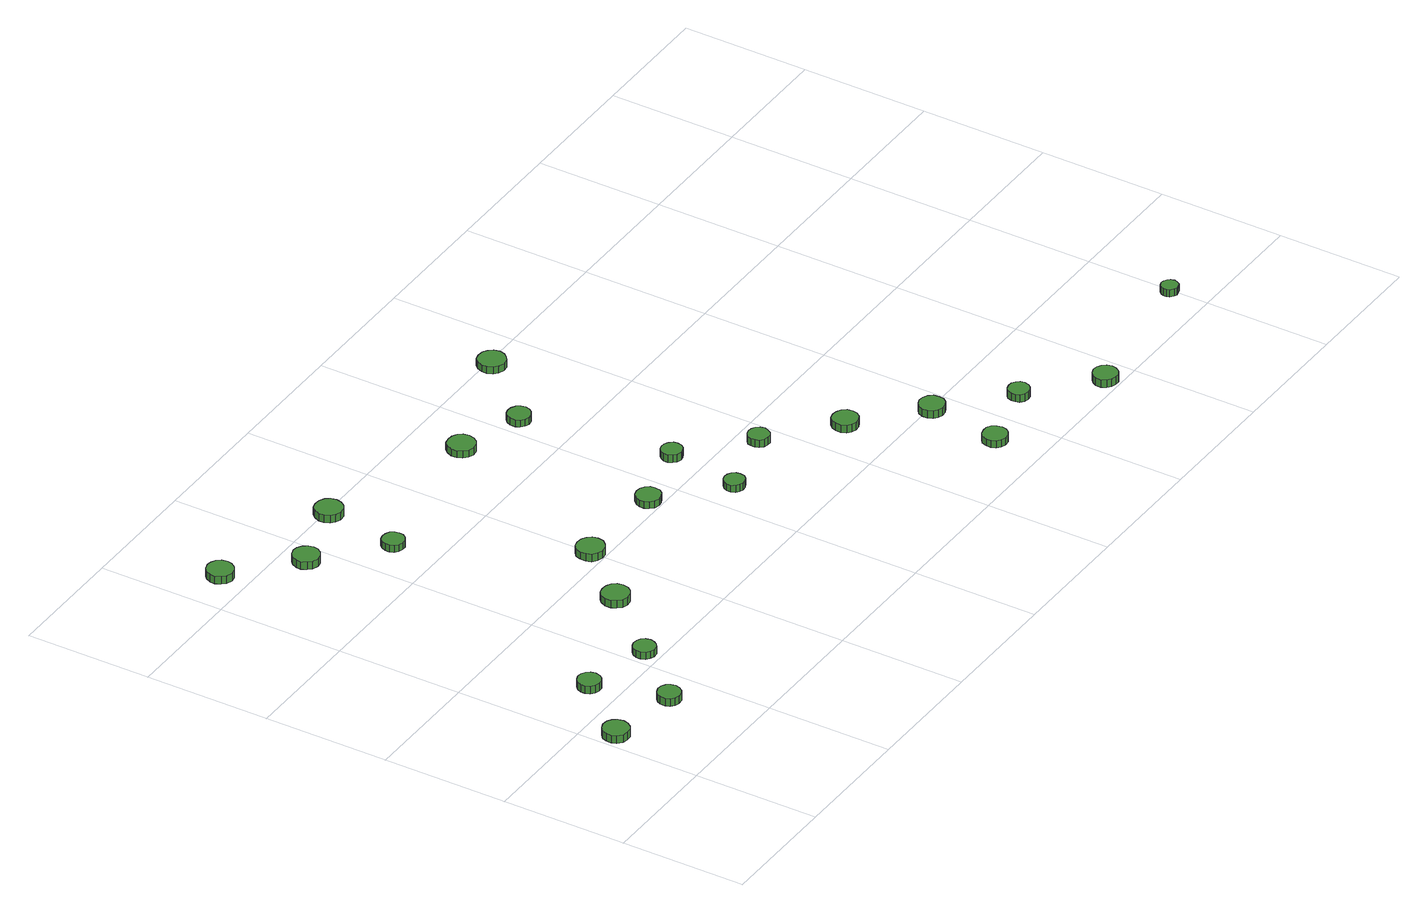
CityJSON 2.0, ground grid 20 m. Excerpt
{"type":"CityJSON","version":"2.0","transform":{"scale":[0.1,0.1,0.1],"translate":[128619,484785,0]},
"CityObjects":{
"tree1":{"type":"SolitaryVegetationObject","attributes":{"function":"something"},"geometry":[{"type":"MultiSurface","lod":"1","boundaries":[[[0,1,2,3,4,5,6,7,8,9,10,11,12,13,14]],[[15,16,17,18,19,20,21,22,23,24,25,26,27,28,29]],[[0,29,28,1]],[[1,28,27,2]],[[2,27,26,3]],[[3,26,25,4]],[[4,25,24,5]],[[5,24,23,6]],[[6,23,22,7]],[[7,22,21,8]],[[8,21,20,9]],[[9,20,19,10]],[[10,19,18,11]],[[11,18,17,12]],[[12,17,16,13]],[[13,16,15,14]],[[14,15,29,0]]]}]},
"tree2":{"type":"SolitaryVegetationObject","attributes":{"function":"something"},"geometry":[{"type":"MultiSurface","lod":"1","boundaries":[[[30,31,32,33,34,35,36,37,38,39,40,41,42,43,44]],[[45,46,47,48,49,50,51,52,53,54,55,56,57,58,59]],[[30,59,58,31]],[[31,58,57,32]],[[32,57,56,33]],[[33,56,55,34]],[[34,55,54,35]],[[35,54,53,36]],[[36,53,52,37]],[[37,52,51,38]],[[38,51,50,39]],[[39,50,49,40]],[[40,49,48,41]],[[41,48,47,42]],[[42,47,46,43]],[[43,46,45,44]],[[44,45,59,30]]]}]},
"tree3":{"type":"SolitaryVegetationObject","attributes":{"function":"something"},"geometry":[{"type":"MultiSurface","lod":"1","boundaries":[[[60,61,62,63,64,65,66,67,68,69,70,71,72,73,74]],[[75,76,77,78,79,80,81,82,83,84,85,86,87,88,89]],[[60,89,88,61]],[[61,88,87,62]],[[62,87,86,63]],[[63,86,85,64]],[[64,85,84,65]],[[65,84,83,66]],[[66,83,82,67]],[[67,82,81,68]],[[68,81,80,69]],[[69,80,79,70]],[[70,79,78,71]],[[71,78,77,72]],[[72,77,76,73]],[[73,76,75,74]],[[74,75,89,60]]]}]},
"tree4":{"type":"SolitaryVegetationObject","attributes":{"function":"something"},"geometry":[{"type":"MultiSurface","lod":"1","boundaries":[[[90,91,92,93,94,95,96,97,98,99,100,101,102,103,104]],[[105,106,107,108,109,110,111,112,113,114,115,116,117,118,119]],[[90,119,118,91]],[[91,118,117,92]],[[92,117,116,93]],[[93,116,115,94]],[[94,115,114,95]],[[95,114,113,96]],[[96,113,112,97]],[[97,112,111,98]],[[98,111,110,99]],[[99,110,109,100]],[[100,109,108,101]],[[101,108,107,102]],[[102,107,106,103]],[[103,106,105,104]],[[104,105,119,90]]]}]},
"tree5":{"type":"SolitaryVegetationObject","attributes":{"function":"something"},"geometry":[{"type":"MultiSurface","lod":"1","boundaries":[[[120,121,122,123,124,125,126,127,128,129,130,131,132,133,134]],[[135,136,137,138,139,140,141,142,143,144,145,146,147,148,149]],[[120,149,148,121]],[[121,148,147,122]],[[122,147,146,123]],[[123,146,145,124]],[[124,145,144,125]],[[125,144,143,126]],[[126,143,142,127]],[[127,142,141,128]],[[128,141,140,129]],[[129,140,139,130]],[[130,139,138,131]],[[131,138,137,132]],[[132,137,136,133]],[[133,136,135,134]],[[134,135,149,120]]]}]},
"tree6":{"type":"SolitaryVegetationObject","attributes":{"function":"something"},"geometry":[{"type":"MultiSurface","lod":"1","boundaries":[[[150,151,152,153,154,155,156,157,158,159,160,161,162,163,164]],[[165,166,167,168,169,170,171,172,173,174,175,176,177,178,179]],[[150,179,178,151]],[[151,178,177,152]],[[152,177,176,153]],[[153,176,175,154]],[[154,175,174,155]],[[155,174,173,156]],[[156,173,172,157]],[[157,172,171,158]],[[158,171,170,159]],[[159,170,169,160]],[[160,169,168,161]],[[161,168,167,162]],[[162,167,166,163]],[[163,166,165,164]],[[164,165,179,150]]]}]},
"tree7":{"type":"SolitaryVegetationObject","attributes":{"function":"something"},"geometry":[{"type":"MultiSurface","lod":"1","boundaries":[[[180,181,182,183,184,185,186,187,188,189,190,191,192,193,194]],[[195,196,197,198,199,200,201,202,203,204,205,206,207,208,209]],[[180,209,208,181]],[[181,208,207,182]],[[182,207,206,183]],[[183,206,205,184]],[[184,205,204,185]],[[185,204,203,186]],[[186,203,202,187]],[[187,202,201,188]],[[188,201,200,189]],[[189,200,199,190]],[[190,199,198,191]],[[191,198,197,192]],[[192,197,196,193]],[[193,196,195,194]],[[194,195,209,180]]]}]},
"tree8":{"type":"SolitaryVegetationObject","attributes":{"function":"something"},"geometry":[{"type":"MultiSurface","lod":"1","boundaries":[[[210,211,212,213,214,215,216,217,218,219,220,221,222,223,224]],[[225,226,227,228,229,230,231,232,233,234,235,236,237,238,239]],[[210,239,238,211]],[[211,238,237,212]],[[212,237,236,213]],[[213,236,235,214]],[[214,235,234,215]],[[215,234,233,216]],[[216,233,232,217]],[[217,232,231,218]],[[218,231,230,219]],[[219,230,229,220]],[[220,229,228,221]],[[221,228,227,222]],[[222,227,226,223]],[[223,226,225,224]],[[224,225,239,210]]]}]},
"tree9":{"type":"SolitaryVegetationObject","attributes":{"function":"something"},"geometry":[{"type":"MultiSurface","lod":"1","boundaries":[[[240,241,242,243,244,245,246,247,248,249,250,251,252,253,254]],[[255,256,257,258,259,260,261,262,263,264,265,266,267,268,269]],[[240,269,268,241]],[[241,268,267,242]],[[242,267,266,243]],[[243,266,265,244]],[[244,265,264,245]],[[245,264,263,246]],[[246,263,262,247]],[[247,262,261,248]],[[248,261,260,249]],[[249,260,259,250]],[[250,259,258,251]],[[251,258,257,252]],[[252,257,256,253]],[[253,256,255,254]],[[254,255,269,240]]]}]},
"tree10":{"type":"SolitaryVegetationObject","attributes":{"function":"something"},"geometry":[{"type":"MultiSurface","lod":"1","boundaries":[[[270,271,272,273,274,275,276,277,278,279,280,281,282,283,284]],[[285,286,287,288,289,290,291,292,293,294,295,296,297,298,299]],[[270,299,298,271]],[[271,298,297,272]],[[272,297,296,273]],[[273,296,295,274]],[[274,295,294,275]],[[275,294,293,276]],[[276,293,292,277]],[[277,292,291,278]],[[278,291,290,279]],[[279,290,289,280]],[[280,289,288,281]],[[281,288,287,282]],[[282,287,286,283]],[[283,286,285,284]],[[284,285,299,270]]]}]},
"tree11":{"type":"SolitaryVegetationObject","attributes":{"function":"something"},"geometry":[{"type":"MultiSurface","lod":"1","boundaries":[[[300,301,302,303,304,305,306,307,308,309,310,311,312,313,314]],[[315,316,317,318,319,320,321,322,323,324,325,326,327,328,329]],[[300,329,328,301]],[[301,328,327,302]],[[302,327,326,303]],[[303,326,325,304]],[[304,325,324,305]],[[305,324,323,306]],[[306,323,322,307]],[[307,322,321,308]],[[308,321,320,309]],[[309,320,319,310]],[[310,319,318,311]],[[311,318,317,312]],[[312,317,316,313]],[[313,316,315,314]],[[314,315,329,300]]]}]},
"tree12":{"type":"SolitaryVegetationObject","attributes":{"function":"something"},"geometry":[{"type":"MultiSurface","lod":"1","boundaries":[[[330,331,332,333,334,335,336,337,338,339,340,341,342,343,344]],[[345,346,347,348,349,350,351,352,353,354,355,356,357,358,359]],[[330,359,358,331]],[[331,358,357,332]],[[332,357,356,333]],[[333,356,355,334]],[[334,355,354,335]],[[335,354,353,336]],[[336,353,352,337]],[[337,352,351,338]],[[338,351,350,339]],[[339,350,349,340]],[[340,349,348,341]],[[341,348,347,342]],[[342,347,346,343]],[[343,346,345,344]],[[344,345,359,330]]]}]},
"tree13":{"type":"SolitaryVegetationObject","attributes":{"function":"something"},"geometry":[{"type":"MultiSurface","lod":"1","boundaries":[[[360,361,362,363,364,365,366,367,368,369,370,371,372,373,374]],[[375,376,377,378,379,380,381,382,383,384,385,386,387,388,389]],[[360,389,388,361]],[[361,388,387,362]],[[362,387,386,363]],[[363,386,385,364]],[[364,385,384,365]],[[365,384,383,366]],[[366,383,382,367]],[[367,382,381,368]],[[368,381,380,369]],[[369,380,379,370]],[[370,379,378,371]],[[371,378,377,372]],[[372,377,376,373]],[[373,376,375,374]],[[374,375,389,360]]]}]},
"tree14":{"type":"SolitaryVegetationObject","attributes":{"function":"something"},"geometry":[{"type":"MultiSurface","lod":"1","boundaries":[[[390,391,392,393,394,395,396,397,398,399,400,401,402,403,404]],[[405,406,407,408,409,410,411,412,413,414,415,416,417,418,419]],[[390,419,418,391]],[[391,418,417,392]],[[392,417,416,393]],[[393,416,415,394]],[[394,415,414,395]],[[395,414,413,396]],[[396,413,412,397]],[[397,412,411,398]],[[398,411,410,399]],[[399,410,409,400]],[[400,409,408,401]],[[401,408,407,402]],[[402,407,406,403]],[[403,406,405,404]],[[404,405,419,390]]]}]},
"tree15":{"type":"SolitaryVegetationObject","attributes":{"function":"something"},"geometry":[{"type":"MultiSurface","lod":"1","boundaries":[[[420,421,422,423,424,425,426,427,428,429,430,431,432,433,434]],[[435,436,437,438,439,440,441,442,443,444,445,446,447,448,449]],[[420,449,448,421]],[[421,448,447,422]],[[422,447,446,423]],[[423,446,445,424]],[[424,445,444,425]],[[425,444,443,426]],[[426,443,442,427]],[[427,442,441,428]],[[428,441,440,429]],[[429,440,439,430]],[[430,439,438,431]],[[431,438,437,432]],[[432,437,436,433]],[[433,436,435,434]],[[434,435,449,420]]]}]},
"tree16":{"type":"SolitaryVegetationObject","attributes":{"function":"something"},"geometry":[{"type":"MultiSurface","lod":"1","boundaries":[[[450,451,452,453,454,455,456,457,458,459,460,461,462,463,464]],[[465,466,467,468,469,470,471,472,473,474,475,476,477,478,479]],[[450,479,478,451]],[[451,478,477,452]],[[452,477,476,453]],[[453,476,475,454]],[[454,475,474,455]],[[455,474,473,456]],[[456,473,472,457]],[[457,472,471,458]],[[458,471,470,459]],[[459,470,469,460]],[[460,469,468,461]],[[461,468,467,462]],[[462,467,466,463]],[[463,466,465,464]],[[464,465,479,450]]]}]},
"tree17":{"type":"SolitaryVegetationObject","attributes":{"function":"something"},"geometry":[{"type":"MultiSurface","lod":"1","boundaries":[[[480,481,482,483,484,485,486,487,488,489,490,491,492,493,494]],[[495,496,497,498,499,500,501,502,503,504,505,506,507,508,509]],[[480,509,508,481]],[[481,508,507,482]],[[482,507,506,483]],[[483,506,505,484]],[[484,505,504,485]],[[485,504,503,486]],[[486,503,502,487]],[[487,502,501,488]],[[488,501,500,489]],[[489,500,499,490]],[[490,499,498,491]],[[491,498,497,492]],[[492,497,496,493]],[[493,496,495,494]],[[494,495,509,480]]]}]},
"tree18":{"type":"SolitaryVegetationObject","attributes":{"function":"something"},"geometry":[{"type":"MultiSurface","lod":"1","boundaries":[[[510,511,512,513,514,515,516,517,518,519,520,521,522,523,524]],[[525,526,527,528,529,530,531,532,533,534,535,536,537,538,539]],[[510,539,538,511]],[[511,538,537,512]],[[512,537,536,513]],[[513,536,535,514]],[[514,535,534,515]],[[515,534,533,516]],[[516,533,532,517]],[[517,532,531,518]],[[518,531,530,519]],[[519,530,529,520]],[[520,529,528,521]],[[521,528,527,522]],[[522,527,526,523]],[[523,526,525,524]],[[524,525,539,510]]]}]},
"tree19":{"type":"SolitaryVegetationObject","attributes":{"function":"something"},"geometry":[{"type":"MultiSurface","lod":"1","boundaries":[[[540,541,542,543,544,545,546,547,548,549,550,551,552,553,554]],[[555,556,557,558,559,560,561,562,563,564,565,566,567,568,569]],[[540,569,568,541]],[[541,568,567,542]],[[542,567,566,543]],[[543,566,565,544]],[[544,565,564,545]],[[545,564,563,546]],[[546,563,562,547]],[[547,562,561,548]],[[548,561,560,549]],[[549,560,559,550]],[[550,559,558,551]],[[551,558,557,552]],[[552,557,556,553]],[[553,556,555,554]],[[554,555,569,540]]]}]},
"tree20":{"type":"SolitaryVegetationObject","attributes":{"function":"something"},"geometry":[{"type":"MultiSurface","lod":"1","boundaries":[[[570,571,572,573,574,575,576,577,578,579,580,581,582,583,584]],[[585,586,587,588,589,590,591,592,593,594,595,596,597,598,599]],[[570,599,598,571]],[[571,598,597,572]],[[572,597,596,573]],[[573,596,595,574]],[[574,595,594,575]],[[575,594,593,576]],[[576,593,592,577]],[[577,592,591,578]],[[578,591,590,579]],[[579,590,589,580]],[[580,589,588,581]],[[581,588,587,582]],[[582,587,586,583]],[[583,586,585,584]],[[584,585,599,570]]]}]},
"tree21":{"type":"SolitaryVegetationObject","attributes":{"function":"something"},"geometry":[{"type":"MultiSurface","lod":"1","boundaries":[[[600,601,602,603,604,605,606,607,608,609,610,611,612,613,614]],[[615,616,617,618,619,620,621,622,623,624,625,626,627,628,629]],[[600,629,628,601]],[[601,628,627,602]],[[602,627,626,603]],[[603,626,625,604]],[[604,625,624,605]],[[605,624,623,606]],[[606,623,622,607]],[[607,622,621,608]],[[608,621,620,609]],[[609,620,619,610]],[[610,619,618,611]],[[611,618,617,612]],[[612,617,616,613]],[[613,616,615,614]],[[614,615,629,600]]]}]},
"tree22":{"type":"SolitaryVegetationObject","attributes":{"function":"something"},"geometry":[{"type":"MultiSurface","lod":"1","boundaries":[[[630,631,632,633,634,635,636,637,638,639,640,641,642,643,644]],[[645,646,647,648,649,650,651,652,653,654,655,656,657,658,659]],[[630,659,658,631]],[[631,658,657,632]],[[632,657,656,633]],[[633,656,655,634]],[[634,655,654,635]],[[635,654,653,636]],[[636,653,652,637]],[[637,652,651,638]],[[638,651,650,639]],[[639,650,649,640]],[[640,649,648,641]],[[641,648,647,642]],[[642,647,646,643]],[[643,646,645,644]],[[644,645,659,630]]]}]},
"tree23":{"type":"SolitaryVegetationObject","attributes":{"function":"something"},"geometry":[{"type":"MultiSurface","lod":"1","boundaries":[[[660,661,662,663,664,665,666,667,668,669,670,671,672,673,674]],[[675,676,677,678,679,680,681,682,683,684,685,686,687,688,689]],[[660,689,688,661]],[[661,688,687,662]],[[662,687,686,663]],[[663,686,685,664]],[[664,685,684,665]],[[665,684,683,666]],[[666,683,682,667]],[[667,682,681,668]],[[668,681,680,669]],[[669,680,679,670]],[[670,679,678,671]],[[671,678,677,672]],[[672,677,676,673]],[[673,676,675,674]],[[674,675,689,660]]]}]}
},
"vertices":[
[47,151,17],[45,160,17],[40,167,17],[33,171,17],[24,172,17],[16,169,17],[9,163,17],[6,155,17],[6,147,17],[9,139,17],[16,133,17],[24,131,17],[33,131,17],[40,136,17],[45,143,17],[45,143,4],[40,136,4],[33,131,4],[24,131,4],[16,133,4],[9,139,4],[6,147,4],[6,155,4],[9,163,4],[16,169,4],[24,172,4],[33,171,4],[40,167,4],[45,160,4],[47,151,4],
[162,134,17],[160,141,17],[156,147,17],[150,151,17],[142,152,17],[135,149,17],[129,144,17],[126,138,17],[126,130,17],[129,123,17],[135,118,17],[142,116,17],[150,117,17],[156,120,17],[160,127,17],[160,127,4],[156,120,4],[150,117,4],[142,116,4],[135,118,4],[129,123,4],[126,130,4],[126,138,4],[129,144,4],[135,149,4],[142,152,4],[150,151,4],[156,147,4],[160,141,4],[162,134,4],
[130,249,16],[128,256,16],[124,262,16],[117,266,16],[110,267,16],[103,264,16],[97,259,16],[94,252,16],[94,245,16],[97,238,16],[103,233,16],[110,231,16],[117,231,16],[124,235,16],[128,241,16],[128,241,3],[124,235,3],[117,231,3],[110,231,3],[103,233,3],[97,238,3],[94,245,3],[94,252,3],[97,259,3],[103,264,3],[110,267,3],[117,266,3],[124,262,3],[128,256,3],[130,249,3],
[242,225,17],[240,232,17],[236,238,17],[230,241,17],[222,242,17],[216,240,17],[210,235,17],[207,228,17],[207,221,17],[210,214,17],[216,210,17],[222,207,17],[230,208,17],[236,212,17],[240,218,17],[240,218,5],[236,212,5],[230,208,5],[222,207,5],[216,210,5],[210,214,5],[207,221,5],[207,228,5],[210,235,5],[216,240,5],[222,242,5],[230,241,5],[236,238,5],[240,232,5],[242,225,5],
[92,844,18],[90,853,18],[85,860,18],[77,864,18],[69,865,18],[60,862,18],[54,856,18],[50,848,18],[50,840,18],[54,832,18],[60,826,18],[69,823,18],[77,824,18],[85,829,18],[90,836,18],[90,836,5],[85,829,5],[77,824,5],[69,823,5],[60,826,5],[54,832,5],[50,840,5],[50,848,5],[54,856,5],[60,862,5],[69,865,5],[77,864,5],[85,860,5],[90,853,5],[92,844,5],
[189,759,17],[187,767,17],[182,774,17],[174,779,17],[166,780,17],[157,777,17],[151,771,17],[147,763,17],[147,755,17],[151,747,17],[157,741,17],[166,738,17],[174,739,17],[182,744,17],[187,751,17],[187,751,4],[182,744,4],[174,739,4],[166,738,4],[157,741,4],[151,747,4],[147,755,4],[147,763,4],[151,771,4],[157,777,4],[166,780,4],[174,779,4],[182,774,4],[187,767,4],[189,759,4],
[338,330,18],[336,339,18],[331,346,18],[323,350,18],[314,351,18],[305,349,18],[299,343,18],[295,334,18],[295,325,18],[299,317,18],[305,311,18],[314,308,18],[323,309,18],[331,314,18],[336,321,18],[336,321,5],[331,314,5],[323,309,5],[314,308,5],[305,311,5],[299,317,5],[295,325,5],[295,334,5],[299,343,5],[305,349,5],[314,351,5],[323,350,5],[331,346,5],[336,339,5],[338,330,5],
[283,673,17],[282,680,17],[278,686,17],[271,689,17],[264,690,17],[257,688,17],[252,683,17],[249,676,17],[249,669,17],[252,663,17],[257,658,17],[264,656,17],[271,656,17],[278,660,17],[282,666,17],[282,666,5],[278,660,5],[271,656,5],[264,656,5],[257,658,5],[252,663,5],[249,669,5],[249,676,5],[252,683,5],[257,688,5],[264,690,5],[271,689,5],[278,686,5],[282,680,5],[283,673,5],
[305,792,19],[303,801,19],[298,808,19],[290,812,19],[281,813,19],[272,811,19],[266,805,19],[262,796,19],[262,787,19],[266,779,19],[272,773,19],[281,770,19],[290,771,19],[298,776,19],[303,783,19],[303,783,6],[298,776,6],[290,771,6],[281,770,6],[272,773,6],[266,779,6],[262,787,6],[262,796,6],[266,805,6],[272,811,6],[281,813,6],[290,812,6],[298,808,6],[303,801,6],[305,792,6],
[421,423,17],[419,432,17],[413,439,17],[406,443,17],[397,444,17],[388,442,17],[381,436,17],[378,427,17],[378,418,17],[381,410,17],[388,404,17],[397,401,17],[406,402,17],[413,407,17],[419,414,17],[419,414,4],[413,407,4],[406,402,4],[397,401,4],[388,404,4],[381,410,4],[378,418,4],[378,427,4],[381,436,4],[388,442,4],[397,444,4],[406,443,4],[413,439,4],[419,432,4],[421,423,4],
[572,420,17],[571,428,17],[566,434,17],[559,438,17],[551,439,17],[543,437,17],[537,431,17],[534,424,17],[534,416,17],[537,409,17],[543,403,17],[551,401,17],[559,402,17],[566,406,17],[571,412,17],[571,412,5],[566,406,5],[559,402,5],[551,401,5],[543,403,5],[537,409,5],[534,416,5],[534,424,5],[537,431,5],[543,437,5],[551,439,5],[559,438,5],[566,434,5],[571,428,5],[572,420,5],
[543,715,19],[541,724,19],[536,731,19],[528,735,19],[519,736,19],[510,734,19],[504,728,19],[500,719,19],[500,710,19],[504,702,19],[510,696,19],[519,693,19],[528,694,19],[536,699,19],[541,706,19],[541,706,7],[536,699,7],[528,694,7],[519,693,7],[510,696,7],[504,702,7],[500,710,7],[500,719,7],[504,728,7],[510,734,7],[519,736,7],[528,735,7],[536,731,7],[541,724,7],[543,715,7],
[666,335,17],[665,341,17],[661,347,17],[655,350,17],[648,351,17],[642,349,17],[637,344,17],[634,338,17],[634,331,17],[637,325,17],[642,321,17],[648,319,17],[655,320,17],[661,323,17],[665,328,17],[665,328,5],[661,323,5],[655,320,5],[648,319,5],[642,321,5],[637,325,5],[634,331,5],[634,338,5],[637,344,5],[642,349,5],[648,351,5],[655,350,5],[661,347,5],[665,341,5],[666,335,5],
[685,452,17],[684,458,17],[679,464,17],[673,467,17],[667,468,17],[660,466,17],[655,461,17],[652,455,17],[652,448,17],[655,442,17],[660,437,17],[667,435,17],[673,436,17],[679,439,17],[684,445,17],[684,445,4],[679,439,4],[673,436,4],[667,435,4],[660,437,4],[655,442,4],[652,448,4],[652,455,4],[655,461,4],[660,466,4],[667,468,4],[673,467,4],[679,464,4],[684,458,4],[685,452,4],
[644,682,21],[642,689,21],[638,695,21],[631,699,21],[624,700,21],[617,698,21],[611,693,21],[608,686,21],[608,678,21],[611,671,21],[617,666,21],[624,664,21],[631,665,21],[638,669,21],[642,675,21],[642,675,9],[638,669,9],[631,665,9],[624,664,9],[617,666,9],[611,671,9],[608,678,9],[608,686,9],[611,693,9],[617,698,9],[624,700,9],[631,699,9],[638,695,9],[642,689,9],[644,682,9],
[783,365,17],[781,372,17],[777,378,17],[771,381,17],[764,382,17],[758,380,17],[752,375,17],[750,369,17],[750,362,17],[752,356,17],[758,351,17],[764,349,17],[771,349,17],[777,353,17],[781,359,17],[781,359,4],[777,353,4],[771,349,4],[764,349,4],[758,351,4],[752,356,4],[750,362,4],[750,369,4],[752,375,4],[758,380,4],[764,382,4],[771,381,4],[777,378,4],[781,372,4],[783,365,4],
[884,280,18],[883,288,18],[878,295,18],[870,299,18],[862,300,18],[854,298,18],[848,292,18],[845,284,18],[845,276,18],[848,268,18],[854,263,18],[862,260,18],[870,261,18],[878,265,18],[883,272,18],[883,272,5],[878,265,5],[870,261,5],[862,260,5],[854,263,5],[848,268,5],[845,276,5],[845,284,5],[848,292,5],[854,298,5],[862,300,5],[870,299,5],[878,295,5],[883,288,5],[884,280,5],
[737,783,27],[735,792,27],[729,799,27],[722,803,27],[713,804,27],[704,802,27],[698,796,27],[694,787,27],[694,778,27],[698,770,27],[704,764,27],[713,761,27],[722,762,27],[729,767,27],[735,774,27],[735,774,15],[729,767,15],[722,762,15],[713,761,15],[704,764,15],[698,770,15],[694,778,15],[694,787,15],[698,796,15],[704,802,15],[713,804,15],[722,803,15],[729,799,15],[735,792,15],[737,783,15],
[962,76,18],[960,84,18],[956,91,18],[949,95,18],[941,95,18],[933,93,18],[927,88,18],[924,80,18],[924,72,18],[927,65,18],[933,60,18],[941,57,18],[949,58,18],[956,62,18],[960,68,18],[960,68,6],[956,62,6],[949,58,6],[941,57,6],[933,60,6],[927,65,6],[924,72,6],[924,80,6],[927,88,6],[933,93,6],[941,95,6],[949,95,6],[956,91,6],[960,84,6],[962,76,6],
[981,194,17],[980,202,17],[975,209,17],[967,213,17],[959,214,17],[951,211,17],[945,206,17],[942,198,17],[942,190,17],[945,182,17],[951,177,17],[959,174,17],[967,175,17],[975,179,17],[980,186,17],[980,186,4],[975,179,4],[967,175,4],[959,174,4],[951,177,4],[945,182,4],[942,190,4],[942,198,4],[945,206,4],[951,211,4],[959,214,4],[967,213,4],[975,209,4],[980,202,4],[981,194,4],
[1076,108,17],[1074,115,17],[1070,120,17],[1064,124,17],[1057,124,17],[1051,122,17],[1045,118,17],[1043,111,17],[1043,104,17],[1045,98,17],[1051,93,17],[1057,91,17],[1064,92,17],[1070,95,17],[1074,101,17],[1074,101,4],[1070,95,4],[1064,92,4],[1057,91,4],[1051,93,4],[1045,98,4],[1043,104,4],[1043,111,4],[1045,118,4],[1051,122,4],[1057,124,4],[1064,124,4],[1070,120,4],[1074,115,4],[1076,108,4],
[1177,23,17],[1175,31,17],[1170,37,17],[1163,41,17],[1155,42,17],[1148,39,17],[1142,34,17],[1138,27,17],[1138,19,17],[1142,11,17],[1148,6,17],[1155,4,17],[1163,4,17],[1170,8,17],[1175,15,17],[1175,15,4],[1170,8,4],[1163,4,4],[1155,4,4],[1148,6,4],[1142,11,4],[1138,19,4],[1138,27,4],[1142,34,4],[1148,39,4],[1155,42,4],[1163,41,4],[1170,37,4],[1175,31,4],[1177,23,4],
[1407,59,18],[1405,65,18],[1402,69,18],[1397,72,18],[1392,73,18],[1387,71,18],[1382,67,18],[1380,62,18],[1380,57,18],[1382,52,18],[1387,48,18],[1392,46,18],[1397,47,18],[1402,49,18],[1405,54,18],[1405,54,6],[1402,49,6],[1397,47,6],[1392,46,6],[1387,48,6],[1382,52,6],[1380,57,6],[1380,62,6],[1382,67,6],[1387,71,6],[1392,73,6],[1397,72,6],[1402,69,6],[1405,65,6],[1407,59,6]
]}
